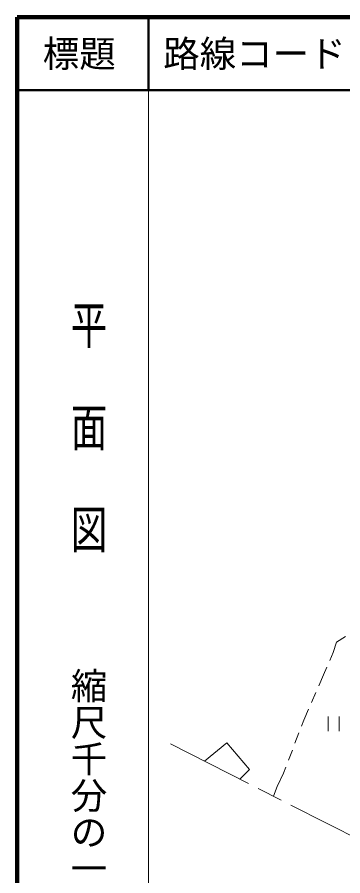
# Model space of a CAD drawing. Units: millimetres, scale not verified. Extents: x 40000 to 680000, y 20000 to 380000.
# Drawn here: x 40000 to 84607, y 262491 to 380000 of the extents above; entities that cross this region are included whole.
import ezdxf
from ezdxf.enums import TextEntityAlignment as Align

# ---------------------------------------------------------------- set-up
doc = ezdxf.new("R2010")
doc.units = ezdxf.units.MM
doc.header["$LTSCALE"] = 1000
doc.linetypes.add('CHAIN', pattern=[18.5, 12, -1.5, 3.5, -1.5])
for name, color, linetype, lineweight in [('M-BGD', 7, 'Continuous', 13), ('M-BMK', 2, 'CHAIN', 13), ('M-TTL', 2, 'Continuous', 140), ('M-TTL-BAND', 7, 'Continuous', 13), ('M-TTL-LINE', 7, 'Continuous', 50)]:
    doc.layers.add(name, color=color, linetype=linetype, lineweight=lineweight)
doc.layers.add('M-TTL-TXT', color=7, linetype='Continuous')
doc.styles.add('@ＭＳ ゴシック', font='')
doc.styles.add('ＭＳ ゴシック', font='')
doc.styles.get('@ＭＳ ゴシック').set_extended_font_data('@MS Gothic')
doc.styles.get('ＭＳ ゴシック').set_extended_font_data('MS Gothic')

msp = doc.modelspace()

# ---------------------------------------------------------------- linework, layer by layer
at = {"layer": 'M-BGD'}
for p, q in [((83749, 294477), (84949, 295221)), ((83292, 293036), (83749, 294477)), ((82832, 291981), (83292, 293036)), ((81971, 290010), (82432, 291064)), ((81311, 288502), (81971, 290010)), ((80307, 286212), (80909, 287586)), ((79245, 283789), (79906, 285297)), ((78935, 282975), (79245, 283789)), ((82590, 284303), (82590, 282303)), ((84090, 284303), (84090, 282303)), ((78045, 280639), (78579, 282041)), ((77156, 278303), (77689, 279704)), ((76489, 276554), (76800, 277368)), ((75601, 274705), (76489, 276554)), ((75100, 273391), (75601, 274705))]:
    msp.add_line(p, q, dxfattribs=at)
msp.add_lwpolyline([(65651, 278196), (68705, 280709), (71843, 277037), (70501, 275730)], dxfattribs=at)
at = {"layer": 'M-BMK'}
msp.add_line((60988, 280567), (89062, 266292), dxfattribs=at)
at = {"layer": 'M-TTL'}
for p, q in [((40000, 380000), (40000, 20000)), ((680000, 380000), (40000, 380000))]:
    msp.add_line(p, q, dxfattribs=at)
at = {"layer": 'M-TTL-BAND'}
msp.add_line((58000, 370000), (58000, 20000), dxfattribs=at)
at = {"layer": 'M-TTL-LINE'}
for p, q in [((58000, 380000), (58000, 370000)), ((40000, 370000), (680000, 370000))]:
    msp.add_line(p, q, dxfattribs=at)

# ---------------------------------------------------------------- texts
at = {"layer": 'M-TTL-BAND', "style": '@ＭＳ ゴシック', "width": 1.4}
msp.add_text('平  面  図', height=3666, rotation=270, dxfattribs=at).set_placement((49777, 306475), align=Align.MIDDLE_RIGHT)
at = {"layer": 'M-TTL-BAND', "style": '@ＭＳ ゴシック'}
msp.add_text('縮尺千分の一', height=3666, rotation=270, dxfattribs=at).set_placement((49777, 261030), align=Align.MIDDLE_RIGHT)
at = {"layer": 'M-TTL-TXT', "style": 'ＭＳ ゴシック'}
msp.add_text('標題', height=3666, dxfattribs=at).set_placement((48500, 375000), align=Align.MIDDLE_CENTER)
msp.add_text('路線コード', height=3666, dxfattribs=at).set_placement((60000, 375000), align=Align.MIDDLE_LEFT)

doc.saveas('drawing.dxf')
